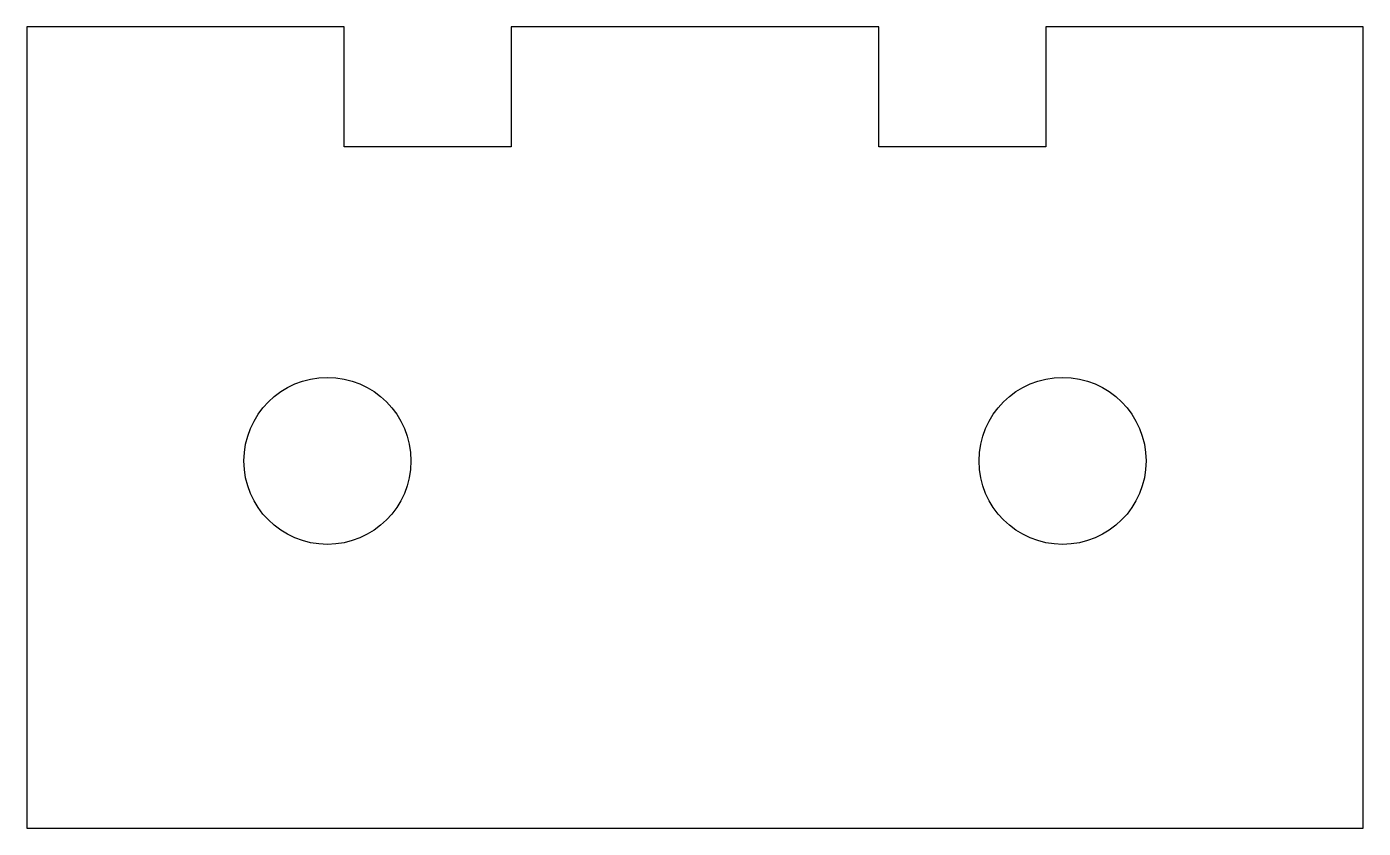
# Model space of a CAD drawing. Header units: millimetres. Extents: x 0 to 200, y 0 to 120.
import ezdxf

# ---------------------------------------------------------------- set-up
doc = ezdxf.new("R2010")
doc.units = ezdxf.units.MM

msp = doc.modelspace()

# ---------------------------------------------------------------- linework, layer by layer
msp.add_lwpolyline([(0, 0), (200, 0), (200, 120), (152.5, 120), (152.5, 102), (127.5, 102), (127.5, 120), (72.5, 120), (72.5, 102), (47.5, 102), (47.5, 120), (0, 120)], close=True)
for centre in [(45, 55), (155, 55)]:
    msp.add_circle(centre, 12.5)

doc.saveas('drawing.dxf')
